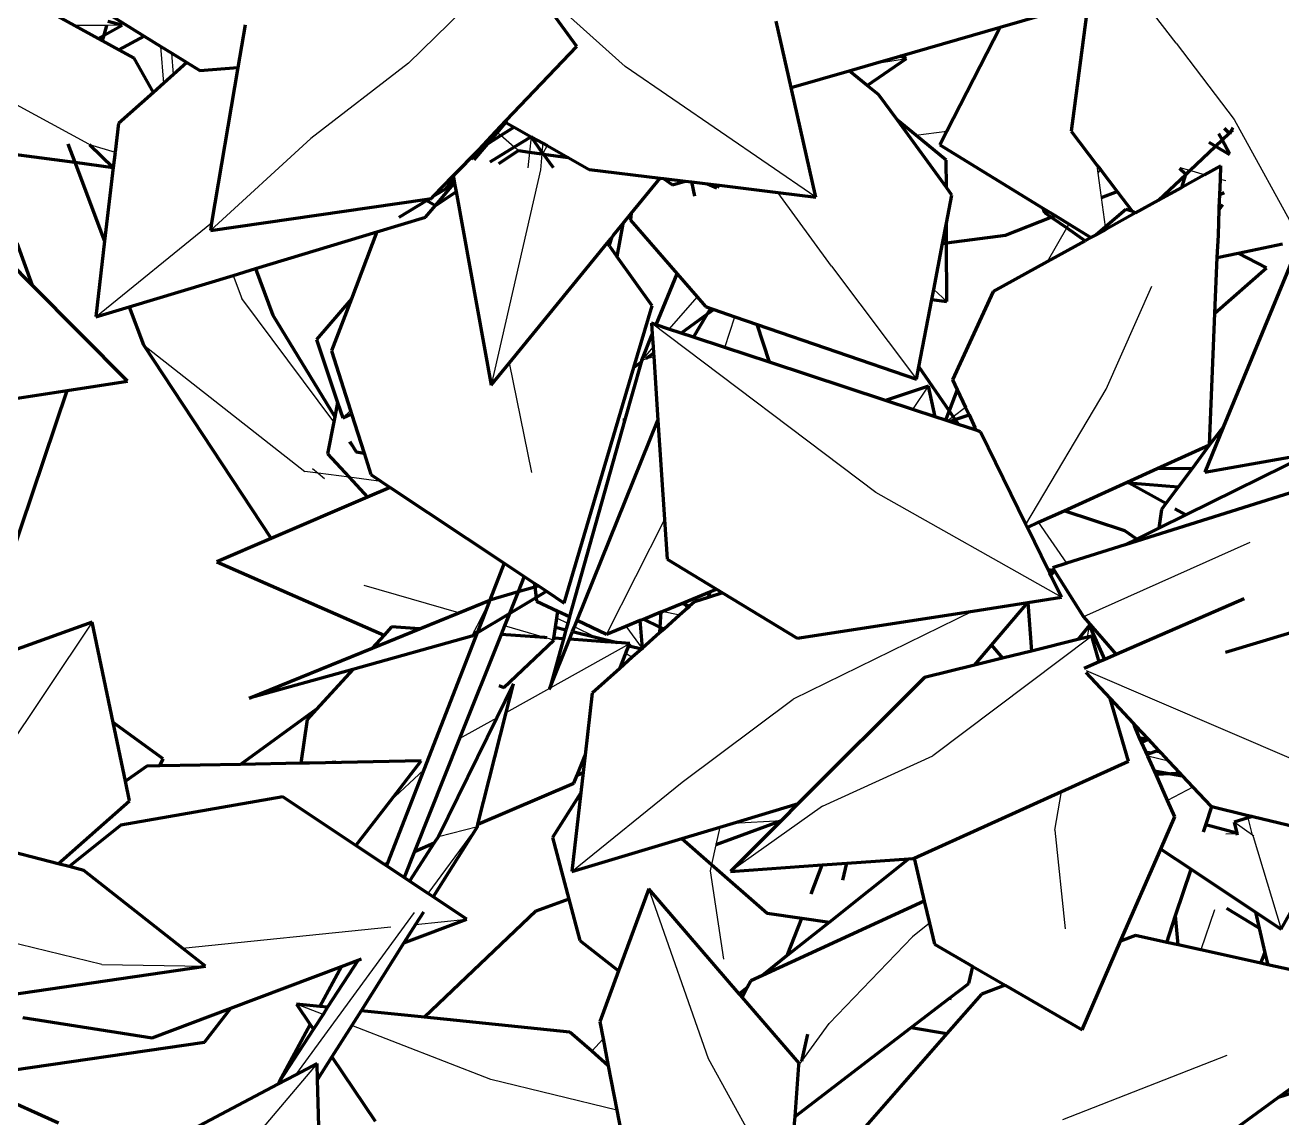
# Model space of a CAD drawing. Header units: millimetres. Extents: x 4307 to 31003, y 2809 to 20009.
# Drawn here: x 7284.5 to 7363.6, y 7807.4 to 7876.2 of the extents above; entities that cross this region are included whole.
import ezdxf

# ---------------------------------------------------------------- set-up
doc = ezdxf.new("R2010")
doc.units = ezdxf.units.MM
doc.layers.add('ProfileEdges', color=7, linetype='Continuous')

msp = doc.modelspace()

# ---------------------------------------------------------------- linework, layer by layer
for p, q in [((7356.983, 7875.089), (7351.946, 7881.65)), ((7314.536, 7879.625), (7308.621, 7873.837)), ((7322.271, 7873.638), (7316.121, 7879.149)), ((7289.606, 7876.219), (7287.571, 7876.21)), ((7290.58, 7876.223), (7289.606, 7876.219)), ((7293.201, 7872.588), (7293, 7874.891)), ((7356.983, 7875.089), (7360.638, 7870.298)), ((7293.796, 7873.119), (7293.695, 7874.462)), ((7337.885, 7873.795), (7339.988, 7874.123)), ((7308.621, 7873.837), (7302.457, 7869.088)), ((7334.272, 7865.406), (7322.271, 7873.638)), ((7288.47, 7868.732), (7281.577, 7872.489)), ((7360.638, 7870.298), (7364.818, 7862.684)), ((7314.205, 7869.456), (7314.107, 7869.539)), ((7314.421, 7869.274), (7314.205, 7869.456)), ((7315.278, 7868.551), (7314.421, 7869.274)), ((7316.335, 7869.195), (7316.236, 7868.232)), ((7340.569, 7869.298), (7342.535, 7869.556)), ((7288.47, 7868.732), (7288.52, 7868.717)), ((7288.52, 7868.717), (7290.124, 7868.231)), ((7296.128, 7863.294), (7302.457, 7869.088)), ((7315.54, 7868.33), (7315.278, 7868.551)), ((7317.07, 7868.797), (7317.021, 7868.238)), ((7317.343, 7868.642), (7317.079, 7868.157)), ((7316.236, 7868.232), (7316.135, 7867.237)), ((7317.011, 7868.122), (7316.924, 7867.116)), ((7317.021, 7868.238), (7317.011, 7868.122)), ((7316.924, 7867.116), (7313.83, 7853.547)), ((7352.074, 7866.9), (7352.008, 7867.399)), ((7352.074, 7866.9), (7352.21, 7867.136)), ((7352.277, 7865.369), (7352.074, 7866.9)), ((7357.836, 7867.066), (7357.238, 7867.238)), ((7358.774, 7866.798), (7357.836, 7867.066)), ((7360.106, 7866.417), (7359.768, 7866.514)), ((7335.256, 7861.041), (7331.878, 7865.697)), ((7352.521, 7863.529), (7352.277, 7865.369)), ((7359.901, 7864.921), (7359.694, 7864.751)), ((7288.903, 7857.852), (7296.21, 7863.78)), ((7350.094, 7863.454), (7350.232, 7863.695)), ((7321.529, 7862.994), (7321.288, 7862.292)), ((7321.288, 7862.292), (7321.351, 7862.776)), ((7348.883, 7861.347), (7350.094, 7863.454)), ((7352.542, 7863.364), (7352.521, 7863.529)), ((7297.558, 7860.47), (7298.111, 7859.01)), ((7335.256, 7861.041), (7340.615, 7853.927)), ((7352.571, 7853.292), (7355.446, 7859.783)), ((7303.909, 7851.247), (7298.111, 7859.01)), ((7326.794, 7859.114), (7325.02, 7857.091)), ((7341.704, 7859.579), (7342.532, 7858.825)), ((7338.057, 7846.796), (7323.928, 7857.451)), ((7328.535, 7855.934), (7329.178, 7857.865)), ((7291.921, 7856.084), (7302.089, 7848.119)), ((7324.026, 7855.959), (7323.305, 7855.137)), ((7316.387, 7848.049), (7314.983, 7854.963)), ((7323.305, 7855.137), (7323.562, 7855.211)), ((7323.562, 7855.211), (7324.065, 7855.355)), ((7340.393, 7852.027), (7341.38, 7853.498)), ((7347.516, 7844.779), (7352.571, 7853.292)), ((7304.47, 7851.496), (7304.959, 7851.96)), ((7343.711, 7852.138), (7342.931, 7851.569)), ((7342.931, 7851.569), (7342.574, 7851.309)), ((7344.244, 7850.759), (7344.297, 7850.897)), ((7305.325, 7849.35), (7304.86, 7849.973)), ((7302.915, 7848.009), (7302.089, 7848.119)), ((7302.564, 7848.3), (7302.915, 7848.009)), ((7302.915, 7848.009), (7303.322, 7847.674)), ((7304.871, 7847.751), (7302.915, 7848.009)), ((7306.898, 7847.483), (7304.871, 7847.751)), ((7349.76, 7840.189), (7338.057, 7846.796)), ((7324.74, 7845.084), (7321.095, 7837.877)), ((7350.096, 7842.339), (7348.309, 7844.914)), ((7361.627, 7843.632), (7351.142, 7838.967)), ((7349.316, 7841.853), (7349.018, 7841.707)), ((7311.785, 7839.216), (7305.811, 7840.944)), ((7313.742, 7840.014), (7313.144, 7838.823)), ((7325.68, 7839.055), (7324.592, 7839.301)), ((7344.162, 7839.321), (7332.85, 7833.764)), ((7288.672, 7838.617), (7282.973, 7830.077)), ((7313.144, 7838.823), (7312.712, 7837.964)), ((7313.265, 7838.787), (7313.144, 7838.823)), ((7317.191, 7837.652), (7314.664, 7838.383)), ((7318.642, 7838.539), (7317.959, 7838.875)), ((7320.392, 7837.678), (7319.068, 7838.329)), ((7322.314, 7838.373), (7323.333, 7836.964)), ((7351.388, 7837.676), (7351.517, 7838.44)), ((7312.712, 7837.964), (7312.602, 7837.744)), ((7317.762, 7837.487), (7317.339, 7837.609)), ((7320.984, 7837.387), (7320.392, 7837.678)), ((7351.659, 7837.743), (7341.642, 7830.208)), ((7317.507, 7834.463), (7322.556, 7837.278)), ((7322.309, 7836.662), (7322.711, 7836.41)), ((7351.309, 7835.575), (7364.52, 7829.915)), ((7314.77, 7832.937), (7317.507, 7834.463)), ((7325.858, 7828.553), (7332.85, 7833.764)), ((7311.835, 7831.301), (7314.177, 7832.607)), ((7355.556, 7830.438), (7355.064, 7830.478)), ((7356.005, 7830.401), (7355.556, 7830.438)), ((7302.376, 7829.748), (7304.024, 7829.88)), ((7334.699, 7827.039), (7341.642, 7830.208)), ((7356.505, 7829.865), (7355.191, 7830.192)), ((7307.459, 7827.354), (7309.576, 7829.329)), ((7318.893, 7822.915), (7325.858, 7828.553)), ((7349.335, 7825.513), (7349.748, 7827.959)), ((7358.028, 7828.233), (7356.443, 7827.382)), ((7334.699, 7827.039), (7328.903, 7822.921)), ((7361.517, 7826.293), (7361.443, 7826.472)), ((7309.859, 7821.526), (7312.956, 7825.758)), ((7310.499, 7825.118), (7312.956, 7825.758)), ((7328.235, 7825.714), (7327.982, 7824.595)), ((7329.074, 7825.965), (7332.105, 7826.125)), ((7361.795, 7825.212), (7360.634, 7826.03)), ((7361.795, 7825.212), (7361.517, 7826.293)), ((7349.335, 7825.513), (7349.997, 7819.304)), ((7360.808, 7825.292), (7360.119, 7825.278)), ((7361.884, 7825.15), (7361.795, 7825.212)), ((7361.823, 7825.113), (7361.795, 7825.212)), ((7361.823, 7825.113), (7363.602, 7819.276)), ((7327.982, 7824.595), (7327.706, 7823.368)), ((7327.706, 7823.368), (7327.614, 7822.96)), ((7327.614, 7822.96), (7328.457, 7817.401)), ((7327.517, 7811.107), (7323.745, 7821.834)), ((7301.513, 7810.118), (7308.99, 7820.338)), ((7359.388, 7820.5), (7358.528, 7817.974)), ((7294.372, 7818.093), (7307.499, 7819.426)), ((7309.058, 7819.585), (7312.284, 7819.913)), ((7341.433, 7819.671), (7340.367, 7818.798)), ((7289.298, 7817.068), (7283.261, 7818.528)), ((7340.367, 7818.798), (7335.118, 7813.351)), ((7289.298, 7817.068), (7295.813, 7816.957)), ((7303.227, 7813.914), (7301.564, 7814.561)), ((7329.756, 7815.225), (7329.522, 7815.128)), ((7313.806, 7809.804), (7305.035, 7813.212)), ((7333.396, 7810.967), (7335.118, 7813.351)), ((7320.875, 7812.376), (7320.158, 7811.596)), ((7349.833, 7807.304), (7360.199, 7811.342)), ((7302.858, 7810.828), (7297.079, 7804.018)), ((7330.237, 7806.154), (7327.517, 7811.107)), ((7333.209, 7810.708), (7333.396, 7810.967)), ((7321.74, 7807.889), (7313.806, 7809.804))]:
    msp.add_line(p, q)
at = {"layer": 'ProfileEdges', "lineweight": 211}
for p, q in [((7319.224, 7874.883), (7316.121, 7879.149)), ((7287.571, 7876.21), (7284.996, 7877.621)), ((7345.881, 7876.098), (7351.426, 7877.694)), ((7351.426, 7877.694), (7350.356, 7869.553)), ((7290.58, 7876.223), (7289.673, 7876.458)), ((7289.79, 7876.872), (7291.951, 7875.538)), ((7298.313, 7876.243), (7297.862, 7873.571)), ((7332.723, 7872.309), (7331.784, 7876.493)), ((7289.054, 7875.397), (7287.571, 7876.21)), ((7289.054, 7875.397), (7289.433, 7875.602)), ((7289.333, 7875.244), (7289.433, 7875.602)), ((7289.433, 7875.602), (7290.58, 7876.223)), ((7289.433, 7875.602), (7289.606, 7876.219)), ((7291.951, 7875.538), (7290.367, 7874.677)), ((7291.951, 7875.538), (7293, 7874.891)), ((7339.566, 7874.279), (7345.881, 7876.098)), ((7345.881, 7876.098), (7342.535, 7869.556)), ((7289.333, 7875.244), (7289.054, 7875.397)), ((7290.367, 7874.677), (7289.333, 7875.244)), ((7291.332, 7874.148), (7290.367, 7874.677)), ((7293, 7874.891), (7293.695, 7874.462)), ((7314.756, 7870.216), (7319.224, 7874.883)), ((7292.542, 7871.999), (7291.332, 7874.148)), ((7293.695, 7874.462), (7294.644, 7873.877)), ((7294.644, 7873.877), (7293.796, 7873.119)), ((7294.644, 7873.877), (7295.459, 7873.374)), ((7337.521, 7872.438), (7339.988, 7874.123)), ((7337.885, 7873.795), (7339.566, 7874.279)), ((7339.988, 7874.123), (7339.566, 7874.279)), ((7293.796, 7873.119), (7293.201, 7872.588)), ((7295.459, 7873.374), (7297.862, 7873.571)), ((7297.862, 7873.571), (7296.21, 7863.78)), ((7332.723, 7872.309), (7336.381, 7873.362)), ((7336.381, 7873.362), (7337.885, 7873.795)), ((7337.521, 7872.438), (7336.381, 7873.362)), ((7293.201, 7872.588), (7292.542, 7871.999)), ((7334.272, 7865.406), (7332.723, 7872.309)), ((7338.232, 7871.863), (7337.521, 7872.438)), ((7292.542, 7871.999), (7290.335, 7870.029)), ((7339.416, 7870.238), (7338.232, 7871.863)), ((7290.335, 7870.029), (7290.124, 7868.231)), ((7314.107, 7869.539), (7314.756, 7870.216)), ((7314.205, 7869.456), (7314.745, 7870.109)), ((7314.756, 7870.216), (7314.745, 7870.109)), ((7314.745, 7870.109), (7314.771, 7870.121)), ((7314.745, 7870.109), (7315.267, 7869.814)), ((7340.569, 7869.298), (7339.416, 7870.238)), ((7342.5, 7866.005), (7339.416, 7870.238)), ((7313.06, 7868.406), (7314.107, 7869.539)), ((7313.613, 7868.759), (7314.205, 7869.456)), ((7314.421, 7869.274), (7313.613, 7868.759)), ((7315.267, 7869.814), (7314.421, 7869.274)), ((7315.267, 7869.814), (7316.335, 7869.195)), ((7316.335, 7869.195), (7315.278, 7868.551)), ((7316.353, 7869.169), (7316.335, 7869.195)), ((7316.353, 7869.169), (7316.375, 7869.189)), ((7317.021, 7868.238), (7316.353, 7869.169)), ((7316.353, 7869.169), (7317.07, 7868.797)), ((7342.493, 7867.732), (7340.569, 7869.298)), ((7342.535, 7869.556), (7342.093, 7868.693)), ((7350.356, 7869.553), (7352.008, 7867.399)), ((7359.651, 7869.41), (7359.874, 7869.005)), ((7359.874, 7869.005), (7360.318, 7869.428)), ((7360.011, 7869.734), (7360.318, 7869.428)), ((7360.318, 7869.428), (7360.425, 7869.53)), ((7360.318, 7869.428), (7360.352, 7869.395)), ((7360.352, 7869.395), (7360.425, 7869.53)), ((7360.425, 7869.53), (7360.568, 7869.791)), ((7360.425, 7869.53), (7360.549, 7869.647)), ((7281.268, 7868.42), (7287.591, 7867.591)), ((7287.15, 7868.762), (7287.591, 7867.591)), ((7288.52, 7868.717), (7290.011, 7867.273)), ((7311.428, 7866.74), (7313.06, 7868.406)), ((7313.06, 7868.406), (7312.534, 7867.791)), ((7312.76, 7867.756), (7313.613, 7868.759)), ((7313.613, 7868.759), (7313.06, 7868.406)), ((7315.278, 7868.551), (7313.73, 7867.607)), ((7314.312, 7867.517), (7315.54, 7868.33)), ((7315.54, 7868.33), (7316.236, 7868.232)), ((7317.07, 7868.797), (7317.343, 7868.642)), ((7317.343, 7868.642), (7318.682, 7867.886)), ((7342.093, 7868.693), (7348.581, 7864.709)), ((7357.836, 7867.066), (7359.461, 7868.612)), ((7359.047, 7868.866), (7359.461, 7868.612)), ((7359.461, 7868.612), (7359.874, 7869.005)), ((7359.461, 7868.612), (7360.334, 7868.077)), ((7359.874, 7869.005), (7360.344, 7868.155)), ((7287.591, 7867.591), (7290.011, 7867.273)), ((7287.591, 7867.591), (7289.463, 7862.616)), ((7290.124, 7868.231), (7290.011, 7867.273)), ((7316.236, 7868.232), (7317.011, 7868.122)), ((7317.011, 7868.122), (7317.079, 7868.157)), ((7317.079, 7868.157), (7317.021, 7868.238)), ((7317.114, 7868.108), (7317.079, 7868.157)), ((7317.74, 7867.236), (7317.114, 7868.108)), ((7317.114, 7868.108), (7318.682, 7867.886)), ((7318.682, 7867.886), (7320.004, 7867.14)), ((7342.5, 7866.005), (7342.493, 7867.732)), ((7290.011, 7867.273), (7289.463, 7862.616)), ((7310.193, 7865.45), (7311.428, 7866.74)), ((7311.428, 7866.74), (7311.464, 7866.54)), ((7320.004, 7867.14), (7324.465, 7866.598)), ((7352.008, 7867.399), (7352.21, 7867.136)), ((7352.21, 7867.136), (7353.268, 7865.756)), ((7355.874, 7865.2), (7357.587, 7866.816)), ((7357.587, 7866.816), (7357.189, 7867.194)), ((7357.342, 7866.009), (7357.587, 7866.816)), ((7358.774, 7866.798), (7357.342, 7866.009)), ((7357.587, 7866.816), (7357.836, 7867.066)), ((7359.803, 7867.366), (7358.774, 7866.798)), ((7359.768, 7866.514), (7359.803, 7867.366)), ((7310.31, 7864.866), (7311.453, 7866.219)), ((7311.464, 7866.54), (7310.902, 7865.883)), ((7311.453, 7866.219), (7310.902, 7865.883)), ((7311.453, 7866.219), (7311.511, 7866.286)), ((7311.516, 7866.257), (7311.453, 7866.219)), ((7311.464, 7866.54), (7311.511, 7866.286)), ((7311.511, 7866.286), (7311.516, 7866.257)), ((7311.516, 7866.257), (7311.612, 7865.729)), ((7322.652, 7864.372), (7324.465, 7866.598)), ((7324.465, 7866.598), (7324.675, 7866.572)), ((7324.675, 7866.572), (7325.255, 7866.181)), ((7324.675, 7866.572), (7326.043, 7866.406)), ((7325.255, 7866.181), (7326.043, 7866.406)), ((7326.043, 7866.406), (7326.449, 7866.357)), ((7326.449, 7866.357), (7326.628, 7865.459)), ((7326.449, 7866.357), (7327.446, 7866.236)), ((7327.446, 7866.236), (7328.034, 7865.987)), ((7327.446, 7866.236), (7328.186, 7866.146)), ((7328.081, 7866.005), (7328.186, 7866.146)), ((7328.186, 7866.146), (7331.878, 7865.697)), ((7342.85, 7865.524), (7342.5, 7866.005)), ((7357.342, 7866.009), (7355.874, 7865.2)), ((7359.727, 7865.538), (7359.768, 7866.514)), ((7296.128, 7863.294), (7309.648, 7865.256)), ((7309.763, 7865.188), (7308.005, 7864.116)), ((7309.648, 7865.256), (7309.945, 7865.299)), ((7309.648, 7865.256), (7309.763, 7865.188)), ((7309.945, 7865.299), (7309.763, 7865.188)), ((7309.763, 7865.188), (7310.31, 7864.866)), ((7309.945, 7865.299), (7310.065, 7865.317)), ((7310.065, 7865.317), (7310.193, 7865.45)), ((7310.902, 7865.883), (7310.193, 7865.45)), ((7310.31, 7864.866), (7311.612, 7865.729)), ((7311.612, 7865.729), (7313.83, 7853.547)), ((7331.878, 7865.697), (7334.272, 7865.406)), ((7342.51, 7863.76), (7342.85, 7865.524)), ((7352.277, 7865.369), (7353.268, 7865.756)), ((7353.268, 7865.756), (7354.217, 7864.518)), ((7355.874, 7865.2), (7354.425, 7864.401)), ((7359.694, 7864.751), (7359.727, 7865.538)), ((7360.005, 7865.677), (7359.727, 7865.538)), ((7309.684, 7864.138), (7310.31, 7864.866)), ((7322.116, 7863.715), (7322.652, 7864.372)), ((7322.652, 7864.372), (7322.605, 7863.949)), ((7348.581, 7864.709), (7348.69, 7864.428)), ((7348.581, 7864.709), (7349.359, 7864.231)), ((7348.69, 7864.428), (7349.112, 7864.135)), ((7353.806, 7864.628), (7352.521, 7863.529)), ((7354.425, 7864.401), (7352.542, 7863.364)), ((7354.217, 7864.518), (7353.806, 7864.628)), ((7354.217, 7864.518), (7354.425, 7864.401)), ((7359.639, 7863.007), (7359.689, 7864.612)), ((7359.901, 7864.921), (7359.689, 7864.612)), ((7359.689, 7864.612), (7359.694, 7864.751)), ((7296.21, 7863.78), (7296.128, 7863.294)), ((7306.623, 7863.212), (7309.684, 7864.138)), ((7321.529, 7862.994), (7322.116, 7863.715)), ((7322.116, 7863.715), (7321.742, 7861.66)), ((7322.605, 7863.949), (7325.541, 7860.56)), ((7342.264, 7862.483), (7342.51, 7863.76)), ((7342.516, 7862.516), (7342.51, 7863.76)), ((7346.225, 7863.01), (7349.112, 7864.135)), ((7349.112, 7864.135), (7349.359, 7864.231)), ((7349.112, 7864.135), (7350.094, 7863.454)), ((7349.359, 7864.231), (7350.232, 7863.695)), ((7350.232, 7863.695), (7351.609, 7862.849)), ((7298.975, 7860.899), (7306.623, 7863.212)), ((7306.623, 7863.212), (7305.015, 7858.997)), ((7321.133, 7862.509), (7321.351, 7862.776)), ((7321.351, 7862.776), (7321.529, 7862.994)), ((7342.516, 7862.516), (7346.225, 7863.01)), ((7350.094, 7863.454), (7351.25, 7862.651)), ((7351.609, 7862.849), (7351.25, 7862.651)), ((7351.94, 7863.032), (7351.609, 7862.849)), ((7352.521, 7863.529), (7351.94, 7863.032)), ((7352.542, 7863.364), (7351.94, 7863.032)), ((7359.563, 7861.603), (7359.639, 7863.007)), ((7359.639, 7863.007), (7359.621, 7862.984)), ((7284.93, 7859.834), (7283.965, 7862.493)), ((7289.463, 7862.616), (7288.903, 7857.852)), ((7314.983, 7854.963), (7321.133, 7862.509)), ((7321.288, 7862.292), (7321.133, 7862.509)), ((7321.288, 7862.292), (7321.742, 7861.66)), ((7341.704, 7859.579), (7342.264, 7862.483)), ((7342.264, 7862.483), (7342.516, 7862.516)), ((7342.532, 7858.825), (7342.516, 7862.516)), ((7351.25, 7862.651), (7348.883, 7861.347)), ((7360.891, 7861.876), (7363.678, 7862.45)), ((7284.93, 7859.834), (7283.448, 7861.324)), ((7323.968, 7858.558), (7321.742, 7861.66)), ((7348.883, 7861.347), (7345.446, 7859.453)), ((7359.417, 7858.097), (7359.563, 7861.603)), ((7359.563, 7861.603), (7360.891, 7861.876)), ((7364.348, 7861.572), (7359.946, 7850.901)), ((7362.682, 7860.935), (7360.891, 7861.876)), ((7291.016, 7858.491), (7297.558, 7860.47)), ((7297.558, 7860.47), (7298.975, 7860.899)), ((7298.975, 7860.899), (7300.069, 7857.953)), ((7324.22, 7857.355), (7325.541, 7860.56)), ((7325.541, 7860.56), (7326.794, 7859.114)), ((7359.417, 7858.097), (7362.682, 7860.935)), ((7290.914, 7853.813), (7284.93, 7859.834)), ((7305.015, 7858.997), (7302.819, 7856.429)), ((7305.015, 7858.997), (7303.763, 7855.716)), ((7326.794, 7859.114), (7327.322, 7858.504)), ((7340.765, 7854.704), (7341.585, 7858.959)), ((7341.585, 7858.959), (7341.704, 7859.579)), ((7341.585, 7858.959), (7342.532, 7858.825)), ((7345.446, 7859.453), (7342.887, 7853.883)), ((7288.903, 7857.852), (7291.016, 7858.491)), ((7291.016, 7858.491), (7291.921, 7856.084)), ((7322.816, 7854.67), (7323.968, 7858.558)), ((7327.322, 7858.504), (7327.657, 7858.389)), ((7327.431, 7858.016), (7327.657, 7858.389)), ((7327.853, 7858.322), (7327.431, 7858.016)), ((7327.657, 7858.389), (7327.853, 7858.322)), ((7327.853, 7858.322), (7329.178, 7857.865)), ((7359.071, 7849.794), (7359.417, 7858.097)), ((7300.069, 7857.953), (7303.971, 7851.566)), ((7323.928, 7857.451), (7323.973, 7856.758)), ((7324.22, 7857.355), (7323.928, 7857.451)), ((7325.02, 7857.091), (7324.22, 7857.355)), ((7327.431, 7858.016), (7325.801, 7856.834)), ((7326.564, 7856.583), (7327.431, 7858.016)), ((7329.178, 7857.865), (7330.573, 7857.385)), ((7331.357, 7855.004), (7330.573, 7857.385)), ((7330.573, 7857.385), (7340.615, 7853.927)), ((7323.305, 7855.137), (7323.973, 7856.758)), ((7323.973, 7856.758), (7324.026, 7855.959)), ((7325.801, 7856.834), (7325.02, 7857.091)), ((7326.564, 7856.583), (7325.801, 7856.834)), ((7328.535, 7855.934), (7326.564, 7856.583)), ((7291.921, 7856.084), (7299.965, 7843.901)), ((7302.819, 7856.429), (7304.147, 7852.46)), ((7303.763, 7855.716), (7304.959, 7851.96)), ((7324.026, 7855.959), (7324.051, 7855.565)), ((7331.357, 7855.004), (7328.535, 7855.934)), ((7313.83, 7853.547), (7314.983, 7854.963)), ((7323.265, 7854.995), (7322.228, 7851.303)), ((7323.265, 7854.995), (7322.816, 7854.67)), ((7323.305, 7855.137), (7323.265, 7854.995)), ((7324.051, 7855.565), (7323.562, 7855.211)), ((7324.051, 7855.565), (7324.065, 7855.355)), ((7324.065, 7855.355), (7324.328, 7851.354)), ((7338.671, 7852.595), (7331.357, 7855.004)), ((7318.42, 7839.828), (7322.816, 7854.67)), ((7340.615, 7853.927), (7340.765, 7854.704)), ((7340.765, 7854.704), (7342.676, 7851.938)), ((7287.114, 7853.226), (7290.914, 7853.813)), ((7341.38, 7853.498), (7338.671, 7852.595)), ((7341.803, 7851.563), (7341.38, 7853.498)), ((7342.887, 7853.883), (7343.179, 7853.266)), ((7280.16, 7852.152), (7287.114, 7853.226)), ((7282.718, 7840.242), (7287.114, 7853.226)), ((7340.393, 7852.027), (7338.671, 7852.595)), ((7343.179, 7853.266), (7342.676, 7851.938)), ((7343.179, 7853.266), (7343.711, 7852.138)), ((7304.147, 7852.46), (7303.971, 7851.566)), ((7304.147, 7852.46), (7304.47, 7851.496)), ((7304.47, 7851.496), (7305.026, 7851.75)), ((7304.959, 7851.96), (7305.026, 7851.75)), ((7305.026, 7851.75), (7305.815, 7849.273)), ((7341.803, 7851.563), (7340.393, 7852.027)), ((7342.676, 7851.938), (7342.453, 7851.349)), ((7342.676, 7851.938), (7342.931, 7851.569)), ((7343.711, 7852.138), (7343.93, 7851.675)), ((7303.909, 7851.247), (7303.511, 7849.229)), ((7303.971, 7851.566), (7303.909, 7851.247)), ((7322.228, 7851.303), (7318.765, 7838.977)), ((7319.239, 7838.753), (7324.328, 7851.354)), ((7322.228, 7851.303), (7322.216, 7851.45)), ((7324.328, 7851.354), (7324.74, 7845.084)), ((7342.453, 7851.349), (7341.803, 7851.563)), ((7342.574, 7851.309), (7342.453, 7851.349)), ((7342.69, 7851.271), (7342.574, 7851.309)), ((7342.69, 7851.271), (7343.054, 7851.39)), ((7343.268, 7851.08), (7342.69, 7851.271)), ((7342.931, 7851.569), (7343.054, 7851.39)), ((7343.054, 7851.39), (7343.93, 7851.675)), ((7343.054, 7851.39), (7343.268, 7851.08)), ((7344.244, 7850.759), (7343.268, 7851.08)), ((7343.93, 7851.675), (7344.297, 7850.897)), ((7359.946, 7850.901), (7358.78, 7848.076)), ((7359.946, 7850.901), (7359.071, 7849.794)), ((7344.385, 7850.712), (7344.244, 7850.759)), ((7344.297, 7850.897), (7344.385, 7850.712)), ((7344.659, 7850.622), (7344.385, 7850.712)), ((7347.516, 7844.779), (7344.659, 7850.622)), ((7304.923, 7850.008), (7305.325, 7849.35)), ((7305.325, 7849.35), (7305.815, 7849.273)), ((7355.784, 7848.304), (7359.071, 7849.794)), ((7359.071, 7849.794), (7358.012, 7848.332)), ((7303.511, 7849.229), (7304.871, 7847.751)), ((7305.815, 7849.273), (7306.247, 7847.916)), ((7365.422, 7849.258), (7357.592, 7845.385)), ((7358.78, 7848.076), (7365.422, 7849.258)), ((7304.871, 7847.751), (7306.029, 7846.493)), ((7306.247, 7847.916), (7306.898, 7847.483)), ((7369.571, 7848.466), (7353.773, 7843.496)), ((7353.896, 7847.448), (7355.784, 7848.304)), ((7355.784, 7848.304), (7358.012, 7848.332)), ((7358.012, 7848.332), (7357.11, 7847.134)), ((7307.464, 7847.107), (7306.029, 7846.493)), ((7306.898, 7847.483), (7307.464, 7847.107)), ((7307.464, 7847.107), (7314.649, 7842.334)), ((7349.913, 7845.641), (7353.896, 7847.448)), ((7354.011, 7847.384), (7353.896, 7847.448)), ((7357.11, 7847.134), (7354.011, 7847.384)), ((7356.325, 7846.092), (7354.011, 7847.384)), ((7357.11, 7847.134), (7356.325, 7846.092)), ((7306.029, 7846.493), (7299.965, 7843.901)), ((7348.309, 7844.914), (7349.913, 7845.641)), ((7353.74, 7844.375), (7349.913, 7845.641)), ((7356.046, 7845.721), (7355.898, 7844.547)), ((7357.592, 7845.385), (7355.898, 7844.547)), ((7356.325, 7846.092), (7356.046, 7845.721)), ((7357.592, 7845.385), (7356.9, 7845.771)), ((7324.74, 7845.084), (7324.903, 7842.595)), ((7347.606, 7844.595), (7347.516, 7844.779)), ((7347.606, 7844.595), (7348.309, 7844.914)), ((7348.916, 7841.917), (7347.606, 7844.595)), ((7299.965, 7843.901), (7296.528, 7842.432)), ((7354.507, 7843.859), (7353.74, 7844.375)), ((7354.507, 7843.859), (7353.773, 7843.496)), ((7355.898, 7844.547), (7354.507, 7843.859)), ((7353.773, 7843.496), (7350.096, 7842.339)), ((7296.528, 7842.432), (7307.069, 7837.812)), ((7314.649, 7842.334), (7313.742, 7840.014)), ((7314.649, 7842.334), (7315.908, 7841.497)), ((7324.903, 7842.595), (7328.024, 7840.697)), ((7350.096, 7842.339), (7349.189, 7842.054)), ((7315.908, 7841.497), (7315.523, 7840.533)), ((7315.908, 7841.497), (7316.533, 7841.082)), ((7349.316, 7841.853), (7348.916, 7841.917)), ((7349.018, 7841.707), (7348.916, 7841.917)), ((7349.088, 7841.564), (7349.018, 7841.707)), ((7349.088, 7841.564), (7349.316, 7841.853)), ((7349.76, 7840.189), (7349.088, 7841.564)), ((7349.189, 7842.054), (7349.316, 7841.853)), ((7349.316, 7841.853), (7351.142, 7838.967)), ((7316.566, 7840.838), (7315.523, 7840.533)), ((7316.533, 7841.082), (7316.566, 7840.838)), ((7316.533, 7841.082), (7316.798, 7840.906)), ((7316.798, 7840.906), (7316.566, 7840.838)), ((7316.566, 7840.838), (7316.656, 7840.187)), ((7316.798, 7840.906), (7317.298, 7840.574)), ((7327.606, 7840.527), (7328.024, 7840.697)), ((7328.024, 7840.697), (7328.39, 7840.474)), ((7311.785, 7839.216), (7313.742, 7840.014)), ((7313.742, 7840.014), (7313.265, 7838.787)), ((7315.523, 7840.533), (7313.742, 7840.014)), ((7315.523, 7840.533), (7314.981, 7839.178)), ((7314.981, 7839.178), (7316.656, 7840.187)), ((7316.656, 7840.187), (7317.298, 7840.574)), ((7316.656, 7840.187), (7316.687, 7839.957)), ((7316.687, 7839.957), (7318.023, 7839.327)), ((7317.298, 7840.574), (7318.42, 7839.828)), ((7324.592, 7839.301), (7325.871, 7839.821)), ((7325.871, 7839.821), (7325.988, 7839.869)), ((7325.871, 7839.821), (7326.067, 7839.734)), ((7325.988, 7839.869), (7327.606, 7840.527)), ((7326.067, 7839.734), (7325.988, 7839.869)), ((7326.634, 7839.906), (7326.317, 7839.623)), ((7327.496, 7840.185), (7326.634, 7839.906)), ((7327.606, 7840.527), (7327.496, 7840.185)), ((7328.39, 7840.474), (7327.496, 7840.185)), ((7328.39, 7840.474), (7333.105, 7837.607)), ((7344.162, 7839.321), (7347.642, 7839.861)), ((7345.343, 7837.172), (7347.642, 7839.861)), ((7347.642, 7839.861), (7349.76, 7840.189)), ((7347.642, 7839.861), (7347.855, 7836.804)), ((7361.26, 7840.098), (7353.2, 7836.589)), ((7309.3, 7838.202), (7311.785, 7839.216)), ((7312.938, 7837.948), (7314.981, 7839.178)), ((7314.981, 7839.178), (7314.664, 7838.383)), ((7317.959, 7838.875), (7318.023, 7839.327)), ((7318.023, 7839.327), (7318.765, 7838.977)), ((7323.41, 7838.819), (7324.519, 7839.271)), ((7324.519, 7839.271), (7324.456, 7838.316)), ((7324.519, 7839.271), (7324.592, 7839.301)), ((7325.68, 7839.055), (7324.712, 7838.193)), ((7326.196, 7839.516), (7325.68, 7839.055)), ((7326.196, 7839.516), (7326.067, 7839.734)), ((7326.067, 7839.734), (7326.317, 7839.623)), ((7326.317, 7839.623), (7326.196, 7839.516)), ((7333.105, 7837.607), (7344.162, 7839.321)), ((7288.672, 7838.617), (7283.732, 7836.837)), ((7290.001, 7832.302), (7288.672, 7838.617)), ((7307.536, 7838.325), (7307.069, 7837.812)), ((7309.3, 7838.202), (7307.536, 7838.325)), ((7313.265, 7838.787), (7312.938, 7837.948)), ((7314.664, 7838.383), (7314.448, 7837.843)), ((7317.779, 7837.611), (7317.879, 7838.316)), ((7317.879, 7838.316), (7317.959, 7838.875)), ((7317.879, 7838.316), (7318.533, 7838.15)), ((7318.642, 7838.539), (7318.533, 7838.15)), ((7318.765, 7838.977), (7318.642, 7838.539)), ((7318.953, 7838.043), (7319.068, 7838.329)), ((7319.068, 7838.329), (7319.239, 7838.753)), ((7319.239, 7838.753), (7321.095, 7837.877)), ((7321.095, 7837.877), (7322.314, 7838.373)), ((7322.314, 7838.373), (7323.218, 7838.741)), ((7323.218, 7838.741), (7323.41, 7838.819)), ((7323.356, 7836.985), (7323.218, 7838.741)), ((7323.41, 7838.819), (7324.456, 7838.316)), ((7324.456, 7838.316), (7324.432, 7837.943)), ((7324.456, 7838.316), (7324.712, 7838.193)), ((7351.517, 7838.44), (7350.784, 7837.527)), ((7351.142, 7838.967), (7353.2, 7836.589)), ((7352.481, 7836.276), (7351.517, 7838.44)), ((7312.602, 7837.744), (7305.097, 7835.649)), ((7306.314, 7836.984), (7309.3, 7838.202)), ((7307.069, 7837.812), (7306.314, 7836.984)), ((7312.938, 7837.948), (7309.576, 7829.329)), ((7314.448, 7837.843), (7311.835, 7831.301)), ((7312.602, 7837.744), (7312.938, 7837.948)), ((7312.938, 7837.948), (7312.712, 7837.964)), ((7317.191, 7837.652), (7314.448, 7837.843)), ((7314.609, 7834.508), (7317.762, 7837.487)), ((7317.324, 7837.643), (7317.191, 7837.652)), ((7318.37, 7837.57), (7317.507, 7834.463)), ((7317.507, 7834.463), (7318.751, 7837.543)), ((7317.762, 7837.487), (7317.779, 7837.611)), ((7318.37, 7837.57), (7317.779, 7837.611)), ((7318.533, 7838.15), (7318.37, 7837.57)), ((7318.751, 7837.543), (7318.953, 7838.043)), ((7320.984, 7837.387), (7318.751, 7837.543)), ((7318.953, 7838.043), (7320.392, 7837.678)), ((7320.392, 7837.678), (7321.75, 7837.334)), ((7324.432, 7837.943), (7323.356, 7836.985)), ((7324.712, 7838.193), (7324.432, 7837.943)), ((7350.784, 7837.527), (7347.855, 7836.804)), ((7351.388, 7837.676), (7350.784, 7837.527)), ((7351.659, 7837.743), (7351.388, 7837.676)), ((7352.137, 7836.126), (7351.659, 7837.743)), ((7360.079, 7836.725), (7364.197, 7837.973)), ((7298.576, 7833.828), (7306.314, 7836.984)), ((7321.75, 7837.334), (7320.984, 7837.387)), ((7322.556, 7837.278), (7321.75, 7837.334)), ((7321.927, 7835.711), (7322.309, 7836.662)), ((7322.309, 7836.662), (7322.502, 7837.143)), ((7322.502, 7837.143), (7322.556, 7837.278)), ((7322.502, 7837.143), (7323.305, 7836.939)), ((7323.305, 7836.939), (7322.711, 7836.41)), ((7323.333, 7836.964), (7323.305, 7836.939)), ((7323.356, 7836.985), (7323.333, 7836.964)), ((7344.276, 7835.92), (7345.343, 7837.172)), ((7345.343, 7837.172), (7346.039, 7836.355)), ((7347.855, 7836.804), (7346.039, 7836.355)), ((7322.711, 7836.41), (7321.927, 7835.711)), ((7344.276, 7835.92), (7341.116, 7835.139)), ((7346.039, 7836.355), (7344.276, 7835.92)), ((7352.137, 7836.126), (7351.178, 7835.708)), ((7352.481, 7836.276), (7352.137, 7836.126)), ((7353.2, 7836.589), (7352.481, 7836.276)), ((7305.097, 7835.649), (7298.576, 7833.828)), ((7305.097, 7835.649), (7302.818, 7833.148)), ((7321.927, 7835.711), (7320.182, 7834.155)), ((7341.116, 7835.139), (7333.173, 7827.193)), ((7351.291, 7835.453), (7352.822, 7833.812)), ((7315.226, 7834.741), (7314.177, 7832.607)), ((7314.312, 7834.637), (7314.609, 7834.508)), ((7314.77, 7832.937), (7315.226, 7834.741)), ((7317.474, 7834.381), (7317.507, 7834.463)), ((7320.182, 7834.155), (7319.733, 7830.241)), ((7353.986, 7829.878), (7352.822, 7833.812)), ((7352.822, 7833.812), (7354.27, 7832.26)), ((7302.818, 7833.148), (7298.031, 7829.665)), ((7302.818, 7833.148), (7302.221, 7832.493)), ((7312.991, 7825.897), (7314.77, 7832.937)), ((7293.164, 7830.014), (7290.001, 7832.302)), ((7290.778, 7828.608), (7290.001, 7832.302)), ((7302.221, 7832.493), (7301.831, 7829.737)), ((7314.177, 7832.607), (7310.499, 7825.118)), ((7354.348, 7832.086), (7354.27, 7832.26)), ((7354.27, 7832.26), (7354.424, 7832.096)), ((7354.348, 7832.086), (7354.424, 7832.096)), ((7354.678, 7831.345), (7354.348, 7832.086)), ((7354.424, 7832.096), (7355.195, 7831.269)), ((7311.835, 7831.301), (7308.99, 7824.18)), ((7354.678, 7831.345), (7355.195, 7831.269)), ((7354.802, 7831.067), (7354.678, 7831.345)), ((7354.802, 7831.067), (7355.213, 7831.25)), ((7355.195, 7831.269), (7355.213, 7831.25)), ((7355.213, 7831.25), (7355.871, 7830.545)), ((7355.064, 7830.478), (7354.802, 7831.067)), ((7355.145, 7830.297), (7355.064, 7830.478)), ((7355.556, 7830.438), (7355.145, 7830.297)), ((7355.871, 7830.545), (7355.556, 7830.438)), ((7355.871, 7830.545), (7356.005, 7830.401)), ((7356.005, 7830.401), (7356.505, 7829.865)), ((7292.119, 7829.552), (7290.778, 7828.608)), ((7292.955, 7829.568), (7292.119, 7829.552)), ((7292.955, 7829.568), (7293.164, 7830.014)), ((7298.031, 7829.665), (7292.955, 7829.568)), ((7301.831, 7829.737), (7298.031, 7829.665)), ((7302.376, 7829.748), (7301.831, 7829.737)), ((7309.407, 7829.882), (7302.376, 7829.748)), ((7307.459, 7827.354), (7309.407, 7829.882)), ((7319.234, 7828.996), (7319.733, 7830.241)), ((7319.733, 7830.241), (7319.609, 7829.161)), ((7349.748, 7827.959), (7353.986, 7829.878)), ((7355.191, 7830.192), (7355.145, 7830.297)), ((7355.606, 7829.263), (7355.191, 7830.192)), ((7356.505, 7829.865), (7357.205, 7829.116)), ((7309.576, 7829.329), (7307.281, 7823.446)), ((7319.031, 7828.49), (7319.234, 7828.996)), ((7319.234, 7828.996), (7319.609, 7829.161)), ((7319.609, 7829.161), (7319.461, 7827.869)), ((7355.606, 7829.263), (7356.634, 7829.08)), ((7355.713, 7829.022), (7355.606, 7829.263)), ((7356.634, 7829.08), (7355.713, 7829.022)), ((7356.443, 7827.382), (7355.713, 7829.022)), ((7357.205, 7829.116), (7356.634, 7829.08)), ((7356.634, 7829.08), (7357.358, 7828.951)), ((7357.205, 7829.116), (7357.358, 7828.951)), ((7357.358, 7828.951), (7358.028, 7828.233)), ((7291.041, 7827.359), (7290.778, 7828.608)), ((7312.991, 7825.897), (7319.031, 7828.49)), ((7340.463, 7823.756), (7349.748, 7827.959)), ((7358.028, 7828.233), (7359.157, 7827.024)), ((7286.549, 7823.401), (7291.041, 7827.359)), ((7300.69, 7827.625), (7290.494, 7825.846)), ((7305.304, 7824.556), (7300.69, 7827.625)), ((7305.304, 7824.556), (7307.459, 7827.354)), ((7319.461, 7827.869), (7317.683, 7825.056)), ((7319.461, 7827.869), (7318.893, 7822.915)), ((7329.074, 7825.965), (7333.173, 7827.193)), ((7333.173, 7827.193), (7332.105, 7826.125)), ((7356.897, 7826.365), (7356.443, 7827.382)), ((7356.009, 7824.326), (7356.897, 7826.365)), ((7358.854, 7825.867), (7359.236, 7827.014)), ((7359.157, 7827.024), (7359.236, 7827.014)), ((7359.236, 7827.014), (7361.443, 7826.472)), ((7361.443, 7826.472), (7361.534, 7826.45)), ((7361.534, 7826.45), (7361.517, 7826.293)), ((7361.816, 7826.382), (7361.517, 7826.293)), ((7361.534, 7826.45), (7361.816, 7826.382)), ((7361.816, 7826.382), (7366.888, 7825.158)), ((7290.494, 7825.846), (7287.239, 7823.225)), ((7312.956, 7825.758), (7310.158, 7821.327)), ((7312.956, 7825.758), (7312.991, 7825.897)), ((7325.841, 7824.997), (7328.235, 7825.714)), ((7332.084, 7826.104), (7327.982, 7824.595)), ((7328.235, 7825.714), (7329.074, 7825.965)), ((7332.084, 7826.104), (7328.903, 7822.921)), ((7332.105, 7826.125), (7332.084, 7826.104)), ((7358.704, 7825.415), (7358.854, 7825.867)), ((7360.8, 7825.324), (7358.854, 7825.867)), ((7361.517, 7826.293), (7360.634, 7826.03)), ((7360.634, 7826.03), (7360.8, 7825.324)), ((7286.549, 7823.401), (7278.798, 7825.385)), ((7310.499, 7825.118), (7310.238, 7824.715)), ((7317.683, 7825.056), (7318.707, 7821.183)), ((7318.893, 7822.915), (7325.841, 7824.997)), ((7325.841, 7824.997), (7327.706, 7823.368)), ((7360.8, 7825.324), (7360.808, 7825.292)), ((7360.808, 7825.292), (7360.827, 7825.21)), ((7307.094, 7823.365), (7305.304, 7824.556)), ((7308.99, 7824.18), (7308.335, 7822.539)), ((7310.238, 7824.715), (7308.678, 7822.311)), ((7308.99, 7824.18), (7310.238, 7824.715)), ((7353.48, 7818.52), (7356.009, 7824.326)), ((7356.009, 7824.326), (7357.918, 7823.056)), ((7287.239, 7823.225), (7286.549, 7823.401)), ((7288.159, 7822.989), (7287.239, 7823.225)), ((7307.094, 7823.365), (7307.281, 7823.446)), ((7307.218, 7823.283), (7307.094, 7823.365)), ((7307.281, 7823.446), (7307.218, 7823.283)), ((7308.335, 7822.539), (7307.218, 7823.283)), ((7327.706, 7823.368), (7331.218, 7820.299)), ((7328.903, 7822.921), (7334.684, 7823.327)), ((7333.98, 7821.502), (7334.684, 7823.327)), ((7334.684, 7823.327), (7336.223, 7823.435)), ((7340.141, 7823.71), (7335.14, 7819.733)), ((7335.982, 7822.374), (7336.223, 7823.435)), ((7336.223, 7823.435), (7340.141, 7823.71)), ((7340.141, 7823.71), (7340.401, 7823.728)), ((7340.401, 7823.728), (7340.463, 7823.756)), ((7340.463, 7823.756), (7341.108, 7821.041)), ((7294.372, 7818.093), (7288.159, 7822.989)), ((7308.678, 7822.311), (7308.335, 7822.539)), ((7356.948, 7820.146), (7357.918, 7823.056)), ((7357.918, 7823.056), (7361.971, 7820.36)), ((7363.602, 7819.276), (7365.473, 7822.625)), ((7309.859, 7821.526), (7308.678, 7822.311)), ((7323.745, 7821.834), (7321.846, 7816.666)), ((7329.453, 7815.209), (7323.745, 7821.834)), ((7310.158, 7821.327), (7309.859, 7821.526)), ((7312.284, 7819.913), (7310.158, 7821.327)), ((7318.707, 7821.183), (7316.645, 7820.425)), ((7318.707, 7821.183), (7319.4, 7818.564)), ((7341.108, 7821.041), (7330.917, 7816.374)), ((7341.108, 7821.041), (7341.433, 7819.671)), ((7309.548, 7820.36), (7309.058, 7819.585)), ((7316.645, 7820.425), (7309.629, 7813.738)), ((7331.218, 7820.299), (7333.395, 7819.985)), ((7356.383, 7818.448), (7356.948, 7820.146)), ((7357.096, 7818.29), (7356.948, 7820.146)), ((7362.209, 7819.355), (7360.174, 7820.583)), ((7361.971, 7820.36), (7363.602, 7819.276)), ((7361.971, 7820.36), (7362.209, 7819.355)), ((7308.323, 7818.42), (7312.284, 7819.913)), ((7309.058, 7819.585), (7308.323, 7818.42)), ((7332.481, 7817.618), (7333.395, 7819.985)), ((7335.14, 7819.733), (7332.481, 7817.618)), ((7333.395, 7819.985), (7335.14, 7819.733)), ((7341.433, 7819.671), (7341.748, 7818.345)), ((7362.209, 7819.355), (7362.576, 7817.797)), ((7319.4, 7818.564), (7321.846, 7816.666)), ((7351.053, 7812.949), (7353.48, 7818.52)), ((7354.425, 7818.88), (7353.48, 7818.52)), ((7356.383, 7818.448), (7354.425, 7818.88)), ((7357.096, 7818.29), (7356.383, 7818.448)), ((7295.813, 7816.957), (7294.372, 7818.093)), ((7308.323, 7818.42), (7305.625, 7814.146)), ((7341.748, 7818.345), (7344.172, 7816.939)), ((7358.528, 7817.974), (7357.096, 7818.29)), ((7362.325, 7817.136), (7358.528, 7817.974)), ((7362.325, 7817.136), (7362.576, 7817.797)), ((7362.576, 7817.797), (7362.755, 7817.041)), ((7280.103, 7814.667), (7295.813, 7816.957)), ((7297.411, 7814.308), (7304.384, 7816.936)), ((7304.384, 7816.936), (7303.025, 7814.412)), ((7305.449, 7817.337), (7303.517, 7814.361)), ((7304.384, 7816.936), (7305.449, 7817.337)), ((7305.449, 7817.337), (7305.66, 7817.416)), ((7332.481, 7817.618), (7330.917, 7816.374)), ((7343.913, 7815.854), (7344.172, 7816.939)), ((7344.172, 7816.939), (7346.214, 7815.755)), ((7362.755, 7817.041), (7362.325, 7817.136)), ((7372.094, 7814.98), (7362.755, 7817.041)), ((7321.846, 7816.666), (7320.666, 7813.457)), ((7330.917, 7816.374), (7330.172, 7816.033)), ((7329.953, 7815.607), (7329.453, 7815.209)), ((7329.953, 7815.607), (7329.756, 7815.225)), ((7330.172, 7816.033), (7329.953, 7815.607)), ((7342.702, 7814.93), (7343.913, 7815.854)), ((7346.214, 7815.755), (7344.712, 7815.184)), ((7346.214, 7815.755), (7351.053, 7812.949)), ((7301.564, 7814.561), (7302.419, 7813.286)), ((7303.025, 7814.412), (7301.564, 7814.561)), ((7329.522, 7815.128), (7329.453, 7815.209)), ((7329.638, 7814.994), (7329.522, 7815.128)), ((7329.756, 7815.225), (7329.638, 7814.994)), ((7333.219, 7810.837), (7329.638, 7814.994)), ((7340.291, 7813.087), (7342.702, 7814.93)), ((7344.712, 7815.184), (7342.539, 7812.705)), ((7342.702, 7814.93), (7342.827, 7814.907)), ((7284.303, 7813.716), (7292.464, 7812.444)), ((7292.464, 7812.444), (7297.411, 7814.308)), ((7295.768, 7812.175), (7297.411, 7814.308)), ((7303.227, 7813.914), (7302.622, 7812.982)), ((7303.517, 7814.361), (7303.025, 7814.412)), ((7303.517, 7814.361), (7303.227, 7813.914)), ((7305.625, 7814.146), (7305.035, 7813.212)), ((7309.629, 7813.738), (7305.625, 7814.146)), ((7318.785, 7812.803), (7309.629, 7813.738)), ((7302.419, 7813.286), (7300.464, 7809.658)), ((7302.622, 7812.982), (7300.464, 7809.658)), ((7302.419, 7813.286), (7302.622, 7812.982)), ((7305.035, 7813.212), (7303.791, 7811.241)), ((7320.666, 7813.457), (7320.875, 7812.376)), ((7332.966, 7807.491), (7340.291, 7813.087)), ((7340.291, 7813.087), (7342.539, 7812.705)), ((7281.127, 7810.041), (7295.768, 7812.175)), ((7320.158, 7811.596), (7318.785, 7812.803)), ((7320.875, 7812.376), (7321.202, 7810.679)), ((7333.396, 7810.967), (7333.782, 7812.67)), ((7342.539, 7812.705), (7336.553, 7805.872)), ((7321.202, 7810.679), (7320.158, 7811.596)), ((7302.858, 7810.828), (7301.513, 7810.118)), ((7302.884, 7809.805), (7302.858, 7810.828)), ((7303.791, 7811.241), (7302.884, 7809.805)), ((7303.791, 7811.241), (7306.502, 7807.198)), ((7321.202, 7810.679), (7321.74, 7807.889)), ((7332.966, 7807.491), (7333.209, 7810.708)), ((7333.209, 7810.708), (7333.219, 7810.837)), ((7301.513, 7810.118), (7300.372, 7809.515)), ((7303.024, 7804.205), (7302.884, 7809.805)), ((7367.632, 7810.05), (7363.413, 7808.68)), ((7363.413, 7808.68), (7364.973, 7809.811)), ((7286.565, 7807.069), (7280.828, 7809.643)), ((7300.372, 7809.515), (7288.588, 7803.295)), ((7300.464, 7809.658), (7300.372, 7809.515)), ((7356.778, 7803.865), (7363.413, 7808.68)), ((7321.74, 7807.889), (7322.358, 7804.687)), ((7332.886, 7806.611), (7332.966, 7807.491))]:
    msp.add_line(p, q, dxfattribs=at)

doc.saveas('drawing.dxf')
